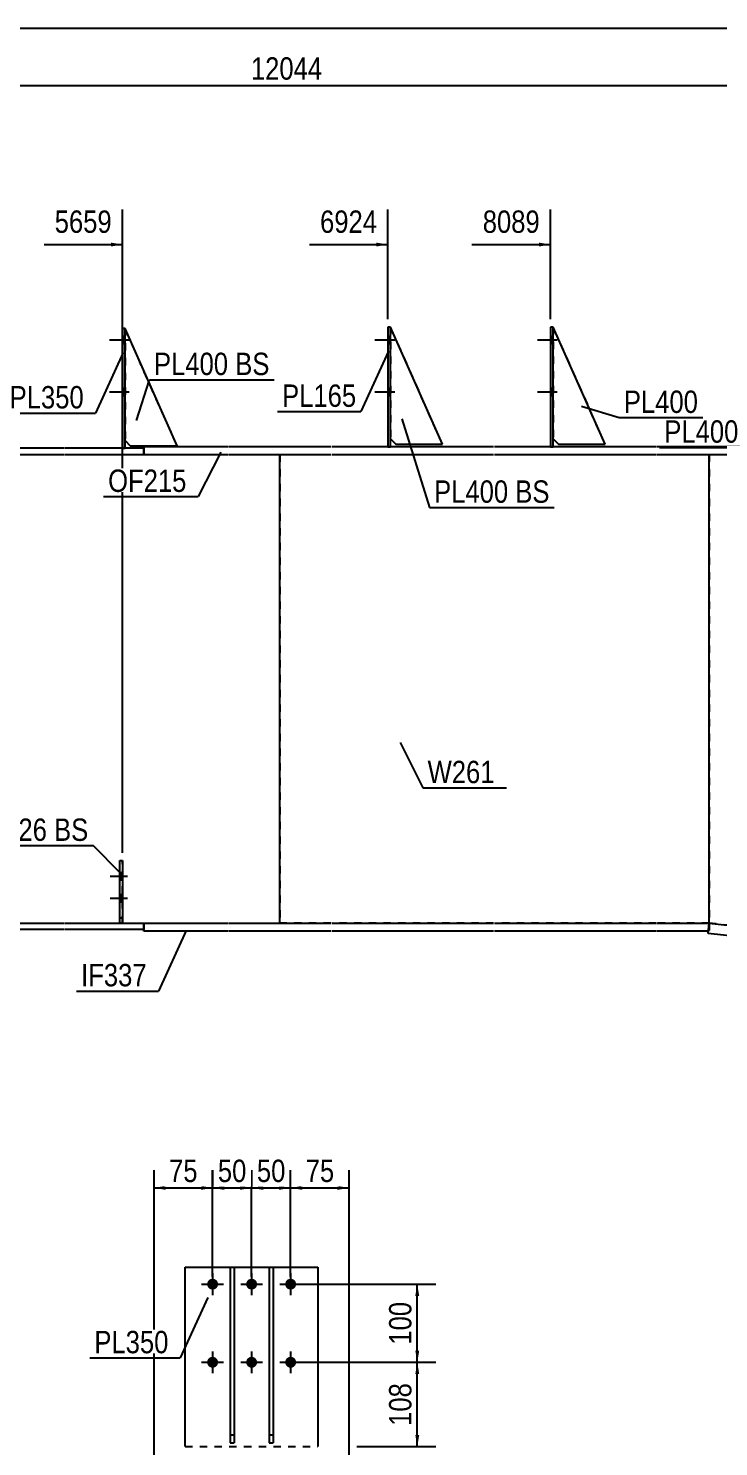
# Model space of a CAD drawing. Header units: millimetres. Extents: x -66 to 337, y -192 to 85.
# Drawn here: x 108.9 to 197.3, y -97 to 84.6 of the extents above; entities that cross this region are included whole.
import ezdxf

# ---------------------------------------------------------------- set-up
doc = ezdxf.new("R2010")
doc.units = ezdxf.units.MM
doc.linetypes.add('DXK_LINE_DOT1', pattern=[1.8814, 0.9407, -0.9407])
doc.linetypes.add('DXK_LINE_DOT2', pattern=[3.9198, 1.9599, -1.9599])
doc.styles.add('Arial Narrow', font='ARIALN.TTF', dxfattribs={"height": 0.2})

# ---------------------------------------------------------------- blocks, each defined once
blk = doc.blocks.new('Unknown-627020122-1200')
at = {"color": 5, "linetype": 'Continuous'}
blk.add_line((336.94, 84.57), (-63.06, 84.57), dxfattribs=at)
blk = doc.blocks.new('Part-627020122-1287 - 1220')
at = {"color": 2, "linetype": 'Continuous'}
for p, q in [((182.75, 31.33), (176.08, 46.33)), ((176.08, 32), (176.75, 31.33)), ((176.75, 31.33), (182.75, 31.33))]:
    blk.add_line(p, q, dxfattribs=at)
at = {"color": 7, "linetype": 'DXK_LINE_DOT1'}
blk.add_line((176.08, 46.33), (176.08, 32), dxfattribs=at)
blk = doc.blocks.new('Part-627020122-1538 - 1220')
at = {"color": 2, "linetype": 'Continuous'}
for p, q in [((65.03, 30.8), (65.03, 30)), ((71.56, 30.8), (65.03, 30.8)), ((65.03, 30), (71.56, 30)), ((92.58, 30.8), (71.66, 30.8)), ((71.66, 30), (92.58, 30)), ((113.42, 30.8), (92.68, 30.8)), ((92.68, 30), (113.42, 30)), ((123.63, 30.8), (113.52, 30.8)), ((113.52, 30), (123.63, 30)), ((123.63, 30), (123.63, 30.8))]:
    blk.add_line(p, q, dxfattribs=at)
blk = doc.blocks.new('Part-627020122-1398 - 1220')
at = {"color": 7, "linetype": 'DXK_LINE_DOT1'}
for p, q in [((161.91, 31.33), (155.24, 46.33)), ((155.25, 32), (155.91, 31.33)), ((155.91, 31.33), (161.91, 31.33))]:
    blk.add_line(p, q, dxfattribs=at)
blk = doc.blocks.new('Part-627020122-1494 - 1220')
at = {"color": 2, "linetype": 'Continuous'}
for p, q in [((195.92, -31.33), (196.06, -30)), ((196.06, -30), (202.59, -30.7)), ((202.59, -32.04), (195.92, -31.33)), ((202.69, -31.52), (233.04, -34.77)), ((233.04, -36.11), (202.69, -32.86)), ((233.14, -41.57), (254.07, -43.81)), ((254.07, -45.15), (233.14, -42.91)), ((254.17, -48.36), (269.44, -50)), ((269.3, -51.32), (254.17, -49.7)), ((269.44, -50), (269.3, -51.32))]:
    blk.add_line(p, q, dxfattribs=at)
blk = doc.blocks.new('Part-627020122-1430 - 1220')
at = {"color": 7, "linetype": 'DXK_LINE_DOT1'}
for p, q in [((120.59, -29.98), (120.59, -21.98)), ((120.59, -21.98), (120.92, -21.98)), ((120.92, -29.98), (120.92, -21.98)), ((120.92, -29.98), (120.59, -29.98))]:
    blk.add_line(p, q, dxfattribs=at)
blk = doc.blocks.new('Part-627020122-1366 - 1220')
at = {"color": 2, "linetype": 'Continuous'}
for p, q in [((120.59, -29.98), (120.59, -21.98)), ((120.59, -21.98), (120.92, -21.98)), ((120.92, -21.98), (120.92, -29.98)), ((120.92, -29.98), (120.59, -29.98))]:
    blk.add_line(p, q, dxfattribs=at)
at = {"color": 7, "linetype": 'DXK_LINE_DOT1'}
blk.add_line((120.59, -29.31), (120.92, -29.31), dxfattribs=at)
blk = doc.blocks.new('Part-627020122-1282 - 1220')
at = {"color": 2, "linetype": 'Continuous'}
for p, q in [((161.91, 31.33), (155.24, 46.33)), ((155.25, 32), (155.91, 31.33)), ((155.91, 31.33), (161.91, 31.33))]:
    blk.add_line(p, q, dxfattribs=at)
at = {"color": 7, "linetype": 'DXK_LINE_DOT1'}
blk.add_line((155.24, 46.33), (155.25, 32), dxfattribs=at)
blk = doc.blocks.new('Part-627020122-1292 - 1220')
at = {"color": 2, "linetype": 'Continuous'}
for p, q in [((127.91, 31.13), (121.24, 46.13)), ((121.24, 31.8), (121.91, 31.13)), ((121.91, 31.13), (127.91, 31.13))]:
    blk.add_line(p, q, dxfattribs=at)
at = {"color": 7, "linetype": 'DXK_LINE_DOT1'}
blk.add_line((121.24, 46.13), (121.24, 31.8), dxfattribs=at)
blk = doc.blocks.new('Part-627020122-1435 - 1220')
at = {"color": 7, "linetype": 'DXK_LINE_DOT1'}
for p, q in [((127.91, 31.13), (121.24, 46.13)), ((121.24, 31.8), (121.91, 31.13)), ((121.91, 31.13), (127.91, 31.13))]:
    blk.add_line(p, q, dxfattribs=at)
blk = doc.blocks.new('Part-627020122-1670 - 1220')
at = {"color": 2, "linetype": 'Continuous'}
for p, q in [((65.03, -30.8), (65.03, -30)), ((65.03, -30), (71.56, -30)), ((71.56, -30.8), (65.03, -30.8)), ((71.66, -30), (92.58, -30)), ((92.58, -30.8), (71.66, -30.8)), ((92.68, -30), (113.42, -30)), ((113.42, -30.8), (92.68, -30.8)), ((113.52, -30), (123.63, -30)), ((123.63, -30.8), (113.52, -30.8)), ((123.63, -30), (123.63, -30.8))]:
    blk.add_line(p, q, dxfattribs=at)
blk = doc.blocks.new('Part-627020122-1403 - 1220')
at = {"color": 7, "linetype": 'DXK_LINE_DOT1'}
for p, q in [((176.08, 46.33), (176.08, 46.33)), ((182.75, 31.33), (176.08, 46.33)), ((176.08, 32), (176.75, 31.33)), ((176.75, 31.33), (182.75, 31.33))]:
    blk.add_line(p, q, dxfattribs=at)
blk = doc.blocks.new('Part-627020122-1560 - 1220')
at = {"color": 2, "linetype": 'Continuous'}
for p, q in [((123.63, 31), (123.63, 30)), ((134.44, 31), (123.63, 31)), ((147.61, 31), (134.54, 31)), ((168.45, 31), (147.71, 31)), ((189.28, 31), (168.55, 31)), ((202.59, 31), (189.38, 31)), ((209.22, 31), (202.69, 31)), ((123.63, 30), (134.44, 30)), ((134.54, 30), (147.61, 30)), ((147.71, 30), (168.45, 30)), ((168.55, 30), (189.28, 30)), ((189.38, 30), (202.59, 30)), ((202.69, 30), (209.22, 30))]:
    blk.add_line(p, q, dxfattribs=at)
at = {"color": 7, "linetype": 'DXK_LINE_DOT1'}
blk.add_line((209.22, 30), (209.22, 31), dxfattribs=at)
blk = doc.blocks.new('Part-627020122-1604 - 1220')
at = {"color": 2, "linetype": 'Continuous'}
blk.add_line((141.08, -30), (141.08, 30), dxfattribs=at)
at = {"color": 7, "linetype": 'DXK_LINE_DOT1'}
for p, q in [((141.08, 30), (147.61, 30)), ((147.71, 30), (168.45, 30)), ((168.55, 30), (189.28, 30)), ((189.38, 30), (196.06, 30)), ((196.06, 30), (196.06, -30)), ((147.61, -30), (141.08, -30)), ((168.45, -30), (147.71, -30)), ((189.28, -30), (168.55, -30)), ((196.06, -30), (189.38, -30))]:
    blk.add_line(p, q, dxfattribs=at)
blk = doc.blocks.new('Part-627020122-1626 - 1220')
at = {"color": 2, "linetype": 'Continuous'}
for p, q in [((196.06, -30), (196.06, 30)), ((269.53, -50), (269.44, -50))]:
    blk.add_line(p, q, dxfattribs=at)
at = {"color": 7, "linetype": 'DXK_LINE_DOT1'}
for p, q in [((196.06, 30), (202.59, 30)), ((202.69, 30), (233.04, 30)), ((233.14, 30), (254.07, 30)), ((254.17, 30), (282.25, 30)), ((282.25, 30), (269.53, -50)), ((202.59, -30.7), (196.06, -30)), ((202.59, -30.7), (196.06, -30)), ((233.04, -34.77), (202.69, -31.51)), ((233.04, -34.77), (202.69, -31.52)), ((254.07, -43.8), (233.14, -41.56)), ((254.07, -43.81), (233.14, -41.57)), ((269.53, -49.99), (254.17, -48.34)), ((269.44, -50), (254.17, -48.36))]:
    blk.add_line(p, q, dxfattribs=at)
blk = doc.blocks.new('Part-627020122-1814 - 1220')
at = {"color": 2, "linetype": 'Continuous'}
for p, q in [((121.24, 46.13), (120.91, 46.13)), ((120.91, 46.13), (120.91, 30.8)), ((121.24, 30.8), (121.24, 46.13))]:
    blk.add_line(p, q, dxfattribs=at)
at = {"color": 7, "linetype": 'DXK_LINE_DOT1'}
blk.add_line((120.91, 30.8), (121.24, 30.8), dxfattribs=at)
blk = doc.blocks.new('Part-627020122-1856 - 1220')
at = {"color": 2, "linetype": 'Continuous'}
for p, q in [((123.63, -31), (123.63, -30)), ((123.63, -30), (134.44, -30)), ((134.54, -30), (147.61, -30)), ((147.71, -30), (168.45, -30)), ((168.55, -30), (189.28, -30)), ((189.38, -30), (196.06, -30)), ((134.44, -31), (123.63, -31)), ((147.61, -31), (134.54, -31)), ((168.45, -31), (147.71, -31)), ((189.28, -31), (168.55, -31)), ((195.95, -31), (189.38, -31))]:
    blk.add_line(p, q, dxfattribs=at)
at = {"color": 7, "linetype": 'DXK_LINE_DOT1'}
for p, q in [((196.06, -30), (196.06, -31)), ((196.06, -31), (195.95, -31))]:
    blk.add_line(p, q, dxfattribs=at)
blk = doc.blocks.new('Part-627020122-1876 - 1220')
at = {"color": 2, "linetype": 'Continuous'}
for p, q in [((155.24, 46.33), (154.91, 46.33)), ((154.91, 46.33), (154.91, 31)), ((155.25, 31), (155.24, 46.33))]:
    blk.add_line(p, q, dxfattribs=at)
at = {"color": 7, "linetype": 'DXK_LINE_DOT1'}
blk.add_line((154.91, 31), (155.25, 31), dxfattribs=at)
blk = doc.blocks.new('Part-627020122-1881 - 1220')
at = {"color": 2, "linetype": 'Continuous'}
for p, q in [((176.08, 46.33), (175.75, 46.33)), ((175.75, 46.33), (175.75, 31)), ((176.08, 31), (176.08, 46.33))]:
    blk.add_line(p, q, dxfattribs=at)
at = {"color": 7, "linetype": 'DXK_LINE_DOT1'}
blk.add_line((175.75, 31), (176.08, 31), dxfattribs=at)
blk = doc.blocks.new('Part-627020122-1931 - 1220')
at = {"color": 7, "linetype": 'DXK_LINE_DOT1'}
for p, q in [((0, 30), (0, -30)), ((0, 30), (16.53, 30)), ((16.63, 30), (37.56, 30)), ((37.66, 30), (58.39, 30)), ((58.49, 30), (71.56, 30)), ((71.66, 30), (92.58, 30)), ((92.68, 30), (113.42, 30)), ((113.52, 30), (134.44, 30)), ((134.54, 30), (141.08, 30)), ((141.08, 30), (141.08, -30)), ((0, -30), (16.53, -30)), ((16.63, -30), (37.56, -30)), ((37.66, -30), (58.39, -30)), ((58.49, -30), (71.56, -30)), ((71.66, -30), (92.58, -30)), ((92.68, -30), (113.42, -30)), ((113.52, -30), (134.44, -30)), ((134.54, -30), (141.08, -30))]:
    blk.add_line(p, q, dxfattribs=at)
blk = doc.blocks.new('Bolt-627020122-1935 - 1220')
at = {"linetype": 'Continuous'}
for points in [[(121.24, 44.2), (121.24, 45.13), (120.91, 45.13), (120.91, 44.2)], [(121.24, 44.2), (121.24, 45.13), (120.91, 45.13), (120.91, 44.2)], [(121.24, 44.2), (121.24, 45.13), (120.91, 45.13), (120.91, 44.2)], [(121.24, 37.53), (121.24, 38.47), (120.91, 38.47), (120.91, 37.53)], [(121.24, 37.53), (121.24, 38.47), (120.91, 38.47), (120.91, 37.53)], [(121.24, 37.53), (121.24, 38.47), (120.91, 38.47), (120.91, 37.53)]]:
    blk.add_hatch(color=3, dxfattribs=at).paths.add_polyline_path(points)
at = {"color": 3, "linetype": 'Continuous'}
for p, q in [((121.78, 44.67), (119.24, 44.67)), ((121.78, 44.67), (119.24, 44.67)), ((121.78, 44.67), (119.24, 44.67)), ((121.24, 45.13), (120.91, 45.13)), ((121.24, 45.13), (120.91, 45.13)), ((121.24, 45.13), (120.91, 45.13)), ((121.24, 44.2), (120.91, 44.2)), ((121.24, 44.2), (120.91, 44.2)), ((121.24, 44.2), (120.91, 44.2)), ((121.24, 38.47), (120.91, 38.47)), ((121.24, 38.47), (120.91, 38.47)), ((121.24, 38.47), (120.91, 38.47)), ((121.78, 38), (119.24, 38)), ((121.78, 38), (119.24, 38)), ((121.78, 38), (119.24, 38)), ((121.24, 37.53), (120.91, 37.53)), ((121.24, 37.53), (120.91, 37.53)), ((121.24, 37.53), (120.91, 37.53))]:
    blk.add_line(p, q, dxfattribs=at)
blk = doc.blocks.new('Bolt-627020122-1942 - 1220')
at = {"linetype": 'Continuous'}
for points in [[(155.24, 44.2), (155.24, 45.13), (154.91, 45.13), (154.91, 44.2)], [(155.24, 44.2), (155.24, 45.13), (154.91, 45.13), (154.91, 44.2)], [(155.24, 44.2), (155.24, 45.13), (154.91, 45.13), (154.91, 44.2)], [(155.25, 37.53), (155.25, 38.47), (154.91, 38.47), (154.91, 37.53)], [(155.25, 37.53), (155.25, 38.47), (154.91, 38.47), (154.91, 37.53)], [(155.25, 37.53), (155.25, 38.47), (154.91, 38.47), (154.91, 37.53)]]:
    blk.add_hatch(color=3, dxfattribs=at).paths.add_polyline_path(points)
at = {"color": 3, "linetype": 'Continuous'}
for p, q in [((155.78, 44.67), (153.24, 44.67)), ((155.78, 44.67), (153.24, 44.67)), ((155.78, 44.67), (153.24, 44.67)), ((155.24, 45.13), (154.91, 45.13)), ((155.24, 45.13), (154.91, 45.13)), ((155.24, 45.13), (154.91, 45.13)), ((155.24, 44.2), (154.91, 44.2)), ((155.24, 44.2), (154.91, 44.2)), ((155.24, 44.2), (154.91, 44.2)), ((155.25, 38.47), (154.91, 38.47)), ((155.25, 38.47), (154.91, 38.47)), ((155.25, 38.47), (154.91, 38.47)), ((155.78, 38), (153.25, 38)), ((155.78, 38), (153.25, 38)), ((155.78, 38), (153.25, 38)), ((155.25, 37.53), (154.91, 37.53)), ((155.25, 37.53), (154.91, 37.53)), ((155.25, 37.53), (154.91, 37.53))]:
    blk.add_line(p, q, dxfattribs=at)
blk = doc.blocks.new('Bolt-627020122-1943 - 1220')
at = {"linetype": 'Continuous'}
for points in [[(176.08, 44.2), (176.08, 45.13), (175.75, 45.13), (175.75, 44.2)], [(176.08, 44.2), (176.08, 45.13), (175.75, 45.13), (175.75, 44.2)], [(176.08, 44.2), (176.08, 45.13), (175.75, 45.13), (175.75, 44.2)], [(176.08, 37.53), (176.08, 38.47), (175.75, 38.47), (175.75, 37.53)], [(176.08, 37.53), (176.08, 38.47), (175.75, 38.47), (175.75, 37.53)], [(176.08, 37.53), (176.08, 38.47), (175.75, 38.47), (175.75, 37.53)]]:
    blk.add_hatch(color=3, dxfattribs=at).paths.add_polyline_path(points)
at = {"color": 3, "linetype": 'Continuous'}
for p, q in [((176.61, 44.67), (174.08, 44.67)), ((176.61, 44.67), (174.08, 44.67)), ((176.61, 44.67), (174.08, 44.67)), ((176.08, 45.13), (175.75, 45.13)), ((176.08, 45.13), (175.75, 45.13)), ((176.08, 45.13), (175.75, 45.13)), ((176.08, 44.2), (175.75, 44.2)), ((176.08, 44.2), (175.75, 44.2)), ((176.08, 44.2), (175.75, 44.2)), ((176.08, 38.47), (175.75, 38.47)), ((176.08, 38.47), (175.75, 38.47)), ((176.08, 38.47), (175.75, 38.47)), ((176.61, 38), (174.08, 38)), ((176.61, 38), (174.08, 38)), ((176.61, 38), (174.08, 38)), ((176.08, 37.53), (175.75, 37.53)), ((176.08, 37.53), (175.75, 37.53)), ((176.08, 37.53), (175.75, 37.53))]:
    blk.add_line(p, q, dxfattribs=at)
blk = doc.blocks.new('Bolt-627020122-1946 - 1220')
at = {"color": 3, "linetype": 'DXK_LINE_DOT2'}
for p, q in [((120.92, -23.57), (120.59, -23.57)), ((121.55, -24.04), (119.35, -24.04)), ((120.92, -24.51), (120.59, -24.51)), ((121.55, -26.85), (119.35, -26.85)), ((120.92, -26.38), (120.59, -26.38)), ((120.92, -27.31), (120.59, -27.31))]:
    blk.add_line(p, q, dxfattribs=at)
blk = doc.blocks.new('Bolt-627020122-1948 - 1220')
at = {"linetype": 'Continuous'}
for points in [[(120.92, -24.51), (120.92, -23.57), (120.59, -23.57), (120.59, -24.51)], [(120.92, -27.31), (120.92, -26.38), (120.59, -26.38), (120.59, -27.31)]]:
    blk.add_hatch(color=3, dxfattribs=at).paths.add_polyline_path(points)
at = {"color": 3, "linetype": 'Continuous'}
for p, q in [((120.92, -23.57), (120.59, -23.57)), ((121.55, -24.04), (119.35, -24.04)), ((120.92, -24.51), (120.59, -24.51)), ((121.55, -26.85), (119.35, -26.85)), ((120.92, -26.38), (120.59, -26.38)), ((120.92, -27.31), (120.59, -27.31))]:
    blk.add_line(p, q, dxfattribs=at)
blk = doc.blocks.new('Bolt-627020122-2764 - 2630')
at = {"linetype": 'Continuous'}
for points in [[(133.15, -76.22), (133.14, -76.36), (133.09, -76.5), (133.02, -76.63), (132.92, -76.74), (132.8, -76.82), (132.67, -76.88), (132.53, -76.91), (132.38, -76.91), (132.24, -76.88), (132.1, -76.82), (131.99, -76.74), (131.89, -76.63), (131.82, -76.5), (131.77, -76.36), (131.75, -76.22), (131.77, -76.07), (131.82, -75.93), (131.89, -75.8), (131.99, -75.7), (132.1, -75.61), (132.24, -75.55), (132.38, -75.52), (132.53, -75.52), (132.67, -75.55), (132.8, -75.61), (132.92, -75.7), (133.02, -75.8), (133.09, -75.93), (133.14, -76.07)], [(138.15, -76.22), (138.14, -76.36), (138.09, -76.5), (138.02, -76.63), (137.92, -76.74), (137.8, -76.82), (137.67, -76.88), (137.53, -76.91), (137.38, -76.91), (137.24, -76.88), (137.1, -76.82), (136.99, -76.74), (136.89, -76.63), (136.82, -76.5), (136.77, -76.36), (136.75, -76.22), (136.77, -76.07), (136.82, -75.93), (136.89, -75.8), (136.99, -75.7), (137.1, -75.61), (137.24, -75.55), (137.38, -75.52), (137.53, -75.52), (137.67, -75.55), (137.8, -75.61), (137.92, -75.7), (138.02, -75.8), (138.09, -75.93), (138.14, -76.07)], [(143.15, -76.22), (143.14, -76.36), (143.09, -76.5), (143.02, -76.63), (142.92, -76.74), (142.8, -76.82), (142.67, -76.88), (142.53, -76.91), (142.38, -76.91), (142.24, -76.88), (142.1, -76.82), (141.99, -76.74), (141.89, -76.63), (141.82, -76.5), (141.77, -76.36), (141.75, -76.22), (141.77, -76.07), (141.82, -75.93), (141.89, -75.8), (141.99, -75.7), (142.1, -75.61), (142.24, -75.55), (142.38, -75.52), (142.53, -75.52), (142.67, -75.55), (142.8, -75.61), (142.92, -75.7), (143.02, -75.8), (143.09, -75.93), (143.14, -76.07)], [(133.15, -86.22), (133.14, -86.36), (133.09, -86.5), (133.02, -86.63), (132.92, -86.74), (132.8, -86.82), (132.67, -86.88), (132.53, -86.91), (132.38, -86.91), (132.24, -86.88), (132.1, -86.82), (131.99, -86.74), (131.89, -86.63), (131.82, -86.5), (131.77, -86.36), (131.75, -86.22), (131.77, -86.07), (131.82, -85.93), (131.89, -85.8), (131.99, -85.7), (132.1, -85.61), (132.24, -85.55), (132.38, -85.52), (132.53, -85.52), (132.67, -85.55), (132.8, -85.61), (132.92, -85.7), (133.02, -85.8), (133.09, -85.93), (133.14, -86.07)], [(138.15, -86.22), (138.14, -86.36), (138.09, -86.5), (138.02, -86.63), (137.92, -86.74), (137.8, -86.82), (137.67, -86.88), (137.53, -86.91), (137.38, -86.91), (137.24, -86.88), (137.1, -86.82), (136.99, -86.74), (136.89, -86.63), (136.82, -86.5), (136.77, -86.36), (136.75, -86.22), (136.77, -86.07), (136.82, -85.93), (136.89, -85.8), (136.99, -85.7), (137.1, -85.61), (137.24, -85.55), (137.38, -85.52), (137.53, -85.52), (137.67, -85.55), (137.8, -85.61), (137.92, -85.7), (138.02, -85.8), (138.09, -85.93), (138.14, -86.07)], [(143.15, -86.22), (143.14, -86.36), (143.09, -86.5), (143.02, -86.63), (142.92, -86.74), (142.8, -86.82), (142.67, -86.88), (142.53, -86.91), (142.38, -86.91), (142.24, -86.88), (142.1, -86.82), (141.99, -86.74), (141.89, -86.63), (141.82, -86.5), (141.77, -86.36), (141.75, -86.22), (141.77, -86.07), (141.82, -85.93), (141.89, -85.8), (141.99, -85.7), (142.1, -85.61), (142.24, -85.55), (142.38, -85.52), (142.53, -85.52), (142.67, -85.55), (142.8, -85.61), (142.92, -85.7), (143.02, -85.8), (143.09, -85.93), (143.14, -86.07)]]:
    blk.add_hatch(color=3, dxfattribs=at).paths.add_polyline_path(points)
at = {"color": 3, "linetype": 'Continuous'}
for p, q in [((131.05, -76.22), (133.85, -76.22)), ((132.45, -74.82), (132.45, -77.62)), ((136.05, -76.22), (138.85, -76.22)), ((137.45, -74.82), (137.45, -77.62)), ((141.05, -76.22), (143.85, -76.22)), ((142.45, -74.82), (142.45, -77.62)), ((132.45, -84.82), (132.45, -87.62)), ((137.45, -84.82), (137.45, -87.62)), ((142.45, -84.82), (142.45, -87.62)), ((131.05, -86.22), (133.85, -86.22)), ((136.05, -86.22), (138.85, -86.22)), ((141.05, -86.22), (143.85, -86.22))]:
    blk.add_line(p, q, dxfattribs=at)
blk = doc.blocks.new('Part-627020122-2674 - 2630')
at = {"color": 2, "linetype": 'Continuous'}
for p, q in [((139.7, -74.02), (139.7, -96.51)), ((139.7, -74.02), (140.2, -74.02)), ((140.2, -74.02), (140.2, -96.51)), ((139.7, -96.51), (140.2, -96.51)), ((139.7, -96.52), (140.2, -96.52))]:
    blk.add_line(p, q, dxfattribs=at)
at = {"color": 7, "linetype": 'DXK_LINE_DOT1'}
for p, q in [((139.7, -95.52), (140.2, -95.52)), ((139.7, -96.51), (139.7, -96.52)), ((140.2, -96.51), (140.2, -96.52))]:
    blk.add_line(p, q, dxfattribs=at)
blk = doc.blocks.new('Part-627020122-2669 - 2630')
at = {"color": 2, "linetype": 'Continuous'}
for p, q in [((128.95, -97.02), (128.95, -74.02)), ((128.95, -74.02), (145.95, -74.02)), ((145.95, -74.02), (145.95, -97.02))]:
    blk.add_line(p, q, dxfattribs=at)
at = {"color": 7, "linetype": 'DXK_LINE_DOT1'}
for p, q in [((128.95, -74.02), (145.95, -74.02)), ((128.95, -97.02), (128.95, -97.02)), ((128.95, -97.02), (128.95, -97.02)), ((128.95, -97.02), (145.95, -97.02)), ((145.95, -97.02), (145.95, -97.02)), ((145.95, -97.02), (145.95, -97.02))]:
    blk.add_line(p, q, dxfattribs=at)
blk = doc.blocks.new('Part-627020122-2716 - 2630')
at = {"color": 2, "linetype": 'Continuous'}
for p, q in [((134.7, -74.02), (134.7, -96.51)), ((134.7, -74.02), (135.2, -74.02)), ((135.2, -74.02), (135.2, -96.51)), ((134.7, -96.51), (135.2, -96.51)), ((134.7, -96.52), (135.2, -96.52))]:
    blk.add_line(p, q, dxfattribs=at)
at = {"color": 7, "linetype": 'DXK_LINE_DOT1'}
for p, q in [((134.7, -95.52), (135.2, -95.52)), ((134.7, -96.51), (134.7, -96.52)), ((135.2, -96.51), (135.2, -96.52))]:
    blk.add_line(p, q, dxfattribs=at)
blk = doc.blocks.new('StraightDimension-627020122-2266 - 1220')
at = {"color": 7, "linetype": 'Continuous'}
blk.add_line((-1.33, 77.25), (285.2, 77.25), dxfattribs=at)
at = {"color": 0}
blk.add_wipeout([(147.1, 77.4), (147.1, 81.6), (136.76, 81.6), (136.76, 77.4)], dxfattribs=at)
at = {"color": 3, "style": 'Arial Narrow'}
blk.add_text('12044', height=2.863, dxfattribs=at).set_placement((137.36, 78))
blk = doc.blocks.new('StraightDimension-627020122-5485 - 1220')
at = {"linetype": 'Continuous'}
blk.add_hatch(color=7, dxfattribs=at).paths.add_polyline_path([(174.25, 57.14), (175.75, 56.89), (174.25, 56.64)])
at = {"color": 7, "linetype": 'Continuous'}
for p, q in [((175.75, 47.33), (175.75, 61.39)), ((165.68, 56.89), (175.75, 56.89))]:
    blk.add_line(p, q, dxfattribs=at)
at = {"color": 0}
blk.add_wipeout([(174.97, 57.79), (174.97, 61.99), (166.46, 61.99), (166.46, 57.79)], dxfattribs=at)
at = {"color": 3, "style": 'Arial Narrow'}
blk.add_text('8089', height=2.863, dxfattribs=at).set_placement((167.06, 58.39))
blk = doc.blocks.new('StraightDimension-627020122-5486 - 1220')
at = {"linetype": 'Continuous'}
blk.add_hatch(color=7, dxfattribs=at).paths.add_polyline_path([(153.41, 57.14), (154.91, 56.89), (153.41, 56.64)])
at = {"color": 7, "linetype": 'Continuous'}
for p, q in [((154.91, 47.33), (154.91, 61.39)), ((144.85, 56.89), (154.91, 56.89))]:
    blk.add_line(p, q, dxfattribs=at)
at = {"color": 0}
blk.add_wipeout([(154.14, 57.79), (154.14, 61.99), (145.62, 61.99), (145.62, 57.79)], dxfattribs=at)
at = {"color": 3, "style": 'Arial Narrow'}
blk.add_text('6924', height=2.863, dxfattribs=at).set_placement((146.22, 58.39))
blk = doc.blocks.new('StraightDimension-627020122-5487 - 1220')
at = {"linetype": 'Continuous'}
blk.add_hatch(color=7, dxfattribs=at).paths.add_polyline_path([(119.42, 57.14), (120.92, 56.89), (119.42, 56.64)])
at = {"color": 7, "linetype": 'Continuous'}
for p, q in [((120.92, -20.98), (120.92, 61.39)), ((110.86, 56.89), (120.92, 56.89))]:
    blk.add_line(p, q, dxfattribs=at)
at = {"color": 0}
blk.add_wipeout([(120.14, 57.79), (120.14, 61.99), (111.63, 61.99), (111.63, 57.79)], dxfattribs=at)
at = {"color": 3, "style": 'Arial Narrow'}
blk.add_text('5659', height=2.863, dxfattribs=at).set_placement((112.23, 58.39))
blk = doc.blocks.new('StraightDimension-627020122-3304 - 2630')
at = {"linetype": 'Continuous'}
for points in [[(138.95, -64.14), (137.45, -63.89), (138.95, -63.64)], [(140.95, -63.64), (142.45, -63.89), (140.95, -64.14)]]:
    blk.add_hatch(color=7, dxfattribs=at).paths.add_polyline_path(points)
at = {"color": 7, "linetype": 'Continuous'}
for p, q in [((137.45, -75.22), (137.45, -61.64)), ((142.45, -75.22), (142.45, -61.64)), ((137.45, -63.89), (142.45, -63.89))]:
    blk.add_line(p, q, dxfattribs=at)
at = {"color": 0}
blk.add_wipeout([(142.38, -63.74), (142.38, -59.54), (137.53, -59.54), (137.53, -63.74)], dxfattribs=at)
at = {"color": 3, "style": 'Arial Narrow'}
blk.add_text('50', height=2.863, dxfattribs=at).set_placement((138.13, -63.14))
blk = doc.blocks.new('StraightDimension-627020122-2851 - 2630')
at = {"linetype": 'Continuous'}
for points in [[(158.42, -77.72), (158.67, -76.22), (158.92, -77.72)], [(158.92, -84.72), (158.67, -86.22), (158.42, -84.72)]]:
    blk.add_hatch(color=7, dxfattribs=at).paths.add_polyline_path(points)
at = {"color": 7, "linetype": 'Continuous'}
for p, q in [((143.45, -76.22), (161.07, -76.22)), ((158.67, -86.22), (158.67, -76.22)), ((143.45, -86.22), (161.07, -86.22))]:
    blk.add_line(p, q, dxfattribs=at)
at = {"color": 0}
blk.add_wipeout([(158.52, -77.87), (154.32, -77.87), (154.32, -84.56), (158.52, -84.56)], dxfattribs=at)
at = {"color": 3, "style": 'Arial Narrow'}
blk.add_text('100', height=2.863, rotation=90.0002, dxfattribs=at).set_placement((157.92, -83.96))
blk = doc.blocks.new('StraightDimension-627020122-2861 - 2630')
at = {"linetype": 'Continuous'}
for points in [[(158.42, -87.72), (158.67, -86.22), (158.92, -87.72)], [(158.92, -95.52), (158.67, -97.02), (158.42, -95.52)]]:
    blk.add_hatch(color=7, dxfattribs=at).paths.add_polyline_path(points)
at = {"color": 7, "linetype": 'Continuous'}
for p, q in [((143.45, -86.22), (161.07, -86.22)), ((158.67, -97.02), (158.67, -86.22)), ((150.95, -97.02), (161.07, -97.02))]:
    blk.add_line(p, q, dxfattribs=at)
at = {"color": 0}
blk.add_wipeout([(158.52, -88.27), (154.32, -88.27), (154.32, -94.96), (158.52, -94.96)], dxfattribs=at)
at = {"color": 3, "style": 'Arial Narrow'}
blk.add_text('108', height=2.863, rotation=90.0002, dxfattribs=at).set_placement((157.92, -94.36))
blk = doc.blocks.new('StraightDimension-627020122-3302 - 2630')
at = {"linetype": 'Continuous'}
for points in [[(133.95, -64.14), (132.45, -63.89), (133.95, -63.64)], [(135.95, -63.64), (137.45, -63.89), (135.95, -64.14)]]:
    blk.add_hatch(color=7, dxfattribs=at).paths.add_polyline_path(points)
at = {"color": 7, "linetype": 'Continuous'}
for p, q in [((132.45, -75.22), (132.45, -61.64)), ((137.45, -75.22), (137.45, -61.64)), ((132.45, -63.89), (137.45, -63.89))]:
    blk.add_line(p, q, dxfattribs=at)
at = {"color": 0}
blk.add_wipeout([(137.38, -63.74), (137.38, -59.54), (132.53, -59.54), (132.53, -63.74)], dxfattribs=at)
at = {"color": 3, "style": 'Arial Narrow'}
blk.add_text('50', height=2.863, dxfattribs=at).set_placement((133.13, -63.14))
blk = doc.blocks.new('StraightDimension-627020122-3306 - 2630')
at = {"linetype": 'Continuous'}
for points in [[(143.95, -64.14), (142.45, -63.89), (143.95, -63.64)], [(148.45, -63.64), (149.95, -63.89), (148.45, -64.14)]]:
    blk.add_hatch(color=7, dxfattribs=at).paths.add_polyline_path(points)
at = {"color": 7, "linetype": 'Continuous'}
for p, q in [((142.45, -75.22), (142.45, -61.64)), ((149.95, -149.35), (149.95, -61.64)), ((142.45, -63.89), (149.95, -63.89))]:
    blk.add_line(p, q, dxfattribs=at)
at = {"color": 0}
blk.add_wipeout([(148.63, -63.74), (148.63, -59.54), (143.78, -59.54), (143.78, -63.74)], dxfattribs=at)
at = {"color": 3, "style": 'Arial Narrow'}
blk.add_text('75', height=2.863, dxfattribs=at).set_placement((144.38, -63.14))
blk = doc.blocks.new('StraightDimension-627020122-3307 - 2630')
at = {"linetype": 'Continuous'}
for points in [[(126.45, -64.14), (124.95, -63.89), (126.45, -63.64)], [(130.95, -63.64), (132.45, -63.89), (130.95, -64.14)]]:
    blk.add_hatch(color=7, dxfattribs=at).paths.add_polyline_path(points)
at = {"color": 7, "linetype": 'Continuous'}
for p, q in [((124.95, -149.35), (124.95, -61.64)), ((132.45, -75.22), (132.45, -61.64)), ((124.95, -63.89), (132.45, -63.89))]:
    blk.add_line(p, q, dxfattribs=at)
at = {"color": 0}
blk.add_wipeout([(131.13, -63.74), (131.13, -59.54), (126.28, -59.54), (126.28, -63.74)], dxfattribs=at)
at = {"color": 3, "style": 'Arial Narrow'}
blk.add_text('75', height=2.863, dxfattribs=at).set_placement((126.88, -63.14))
blk = doc.blocks.new('Mark-627020122-1600 - 1220')
at = {"color": 0}
blk.add_wipeout([(168.59, -12.07), (168.59, -9.07), (160, -9.07), (160, -12.07)], dxfattribs=at)
blk.add_wipeout([(168.59, -12.07), (168.59, -9.07), (160, -9.07), (160, -12.07)], dxfattribs=at)
at = {"color": 7, "linetype": 'Continuous'}
for p, q in [((156.48, -6.88), (159.4, -12.67)), ((159.4, -12.67), (170.09, -12.67))]:
    blk.add_line(p, q, dxfattribs=at)
at = {"color": 3, "style": 'Arial Narrow'}
blk.add_text('W261', height=2.863, dxfattribs=at).set_placement((160, -12.07))
blk = doc.blocks.new('Mark-627020122-1556 - 1220')
at = {"color": 7, "linetype": 'Continuous'}
blk.add_line((133.49, 30.33), (130.62, 24.62), dxfattribs=at)
at = {"color": 0}
blk.add_wipeout([(129.12, 25.22), (129.12, 28.22), (119.07, 28.22), (119.07, 25.22)], dxfattribs=at)
blk.add_wipeout([(129.12, 25.22), (129.12, 28.22), (119.07, 28.22), (119.07, 25.22)], dxfattribs=at)
at = {"color": 7, "linetype": 'Continuous'}
blk.add_line((118.47, 24.62), (130.62, 24.62), dxfattribs=at)
at = {"color": 3, "style": 'Arial Narrow'}
blk.add_text('OF215', height=2.863, dxfattribs=at).set_placement((119.07, 25.22))
blk = doc.blocks.new('Mark-627020122-1810 - 1220')
at = {"color": 7, "linetype": 'Continuous'}
blk.add_line((121, 43.05), (117.46, 35.31), dxfattribs=at)
at = {"color": 0}
blk.add_wipeout([(115.96, 35.91), (115.96, 38.91), (106.46, 38.91), (106.46, 35.91)], dxfattribs=at)
blk.add_wipeout([(115.96, 35.91), (115.96, 38.91), (106.46, 38.91), (106.46, 35.91)], dxfattribs=at)
at = {"color": 7, "linetype": 'Continuous'}
blk.add_line((105.86, 35.31), (117.46, 35.31), dxfattribs=at)
at = {"color": 3, "style": 'Arial Narrow'}
blk.add_text('PL350', height=2.863, dxfattribs=at).set_placement((106.46, 35.91))
blk = doc.blocks.new('Mark-627020122-1852 - 1220')
at = {"color": 7, "linetype": 'Continuous'}
blk.add_line((129.05, -30.94), (125.52, -38.68), dxfattribs=at)
at = {"color": 0}
blk.add_wipeout([(124.02, -38.08), (124.02, -35.08), (115.61, -35.08), (115.61, -38.08)], dxfattribs=at)
blk.add_wipeout([(124.02, -38.08), (124.02, -35.08), (115.61, -35.08), (115.61, -38.08)], dxfattribs=at)
at = {"color": 7, "linetype": 'Continuous'}
blk.add_line((115.01, -38.68), (125.52, -38.68), dxfattribs=at)
at = {"color": 3, "style": 'Arial Narrow'}
blk.add_text('IF337', height=2.863, dxfattribs=at).set_placement((115.61, -38.08))
blk = doc.blocks.new('MarkSet-627020122-2496 - 1220')
at = {"color": 0}
blk.add_wipeout([(150.86, 36.11), (150.86, 39.11), (141.36, 39.11), (141.36, 36.11)], dxfattribs=at)
blk.add_wipeout([(150.86, 36.11), (150.86, 39.11), (141.36, 39.11), (141.36, 36.11)], dxfattribs=at)
at = {"color": 7, "linetype": 'Continuous'}
for p in [(155, 43.25), (140.76, 35.51)]:
    blk.add_line(p, (151.46, 35.51), dxfattribs=at)
at = {"color": 3, "style": 'Arial Narrow'}
blk.add_text('PL165', height=2.863, dxfattribs=at).set_placement((141.36, 36.11))
blk = doc.blocks.new('MarkSet-627020122-2519 - 1220')
at = {"color": 0}
blk.add_wipeout([(111.25, -19.46), (111.25, -16.46), (101.75, -16.46), (101.75, -19.46)], dxfattribs=at)
blk.add_wipeout([(111.25, -19.46), (111.25, -16.46), (101.75, -16.46), (101.75, -19.46)], dxfattribs=at)
at = {"color": 3, "style": 'Arial Narrow'}
blk.add_text('PL526', height=2.863, dxfattribs=at).set_placement((101.75, -19.46))
at = {"color": 0}
blk.add_wipeout([(116.54, -19.46), (116.54, -16.46), (112.15, -16.46), (112.15, -19.46)], dxfattribs=at)
blk.add_wipeout([(116.54, -19.46), (116.54, -16.46), (112.15, -16.46), (112.15, -19.46)], dxfattribs=at)
at = {"color": 7, "linetype": 'Continuous'}
for p in [(101.15, -20.06), (120.67, -23.6)]:
    blk.add_line(p, (117.14, -20.06), dxfattribs=at)
at = {"color": 3, "style": 'Arial Narrow'}
blk.add_text('BS', height=2.863, dxfattribs=at).set_placement((112.15, -19.46))
blk = doc.blocks.new('MarkSet-627020122-2537 - 1220')
at = {"color": 0}
blk.add_wipeout([(199.82, 31.52), (199.82, 34.52), (190.32, 34.52), (190.32, 31.52)], dxfattribs=at)
blk.add_wipeout([(199.82, 31.52), (199.82, 34.52), (190.32, 34.52), (190.32, 31.52)], dxfattribs=at)
at = {"color": 3, "style": 'Arial Narrow'}
blk.add_text('PL400', height=2.863, dxfattribs=at).set_placement((190.32, 31.52))
at = {"color": 0}
blk.add_wipeout([(205.11, 31.52), (205.11, 34.52), (200.72, 34.52), (200.72, 31.52)], dxfattribs=at)
blk.add_wipeout([(205.11, 31.52), (205.11, 34.52), (200.72, 34.52), (200.72, 31.52)], dxfattribs=at)
at = {"color": 7, "linetype": 'Continuous'}
for p in [(221.29, 34.56), (189.72, 30.92)]:
    blk.add_line(p, (205.71, 30.92), dxfattribs=at)
at = {"color": 3, "style": 'Arial Narrow'}
blk.add_text('BS', height=2.863, dxfattribs=at).set_placement((200.72, 31.52))
blk = doc.blocks.new('MarkSet-627020122-2589 - 1220')
at = {"color": 0}
blk.add_wipeout([(134.46, 40.18), (134.46, 43.18), (124.95, 43.18), (124.95, 40.18)], dxfattribs=at)
blk.add_wipeout([(134.46, 40.18), (134.46, 43.18), (124.95, 43.18), (124.95, 40.18)], dxfattribs=at)
at = {"color": 7, "linetype": 'Continuous'}
blk.add_line((122.69, 34.36), (124.35, 39.58), dxfattribs=at)
at = {"color": 3, "style": 'Arial Narrow'}
blk.add_text('PL400', height=2.863, dxfattribs=at).set_placement((124.95, 40.18))
at = {"color": 0}
blk.add_wipeout([(139.74, 40.18), (139.74, 43.18), (135.36, 43.18), (135.36, 40.18)], dxfattribs=at)
blk.add_wipeout([(139.74, 40.18), (139.74, 43.18), (135.36, 43.18), (135.36, 40.18)], dxfattribs=at)
at = {"color": 7, "linetype": 'Continuous'}
blk.add_line((124.35, 39.58), (140.34, 39.58), dxfattribs=at)
at = {"color": 3, "style": 'Arial Narrow'}
blk.add_text('BS', height=2.863, dxfattribs=at).set_placement((135.36, 40.18))
blk = doc.blocks.new('MarkSet-627020122-2600 - 1220')
at = {"color": 0}
blk.add_wipeout([(194.64, 35.33), (194.64, 38.33), (185.14, 38.33), (185.14, 35.33)], dxfattribs=at)
blk.add_wipeout([(194.64, 35.33), (194.64, 38.33), (185.14, 38.33), (185.14, 35.33)], dxfattribs=at)
at = {"color": 7, "linetype": 'Continuous'}
for p, q in [((179.7, 36.21), (184.54, 34.73)), ((184.54, 34.73), (195.24, 34.73))]:
    blk.add_line(p, q, dxfattribs=at)
at = {"color": 3, "style": 'Arial Narrow'}
blk.add_text('PL400', height=2.863, dxfattribs=at).set_placement((185.14, 35.33))
blk = doc.blocks.new('MarkSet-627020122-2606 - 1220')
at = {"color": 0}
blk.add_wipeout([(170.33, 23.83), (170.33, 26.83), (160.83, 26.83), (160.83, 23.83)], dxfattribs=at)
blk.add_wipeout([(170.33, 23.83), (170.33, 26.83), (160.83, 26.83), (160.83, 23.83)], dxfattribs=at)
at = {"color": 7, "linetype": 'Continuous'}
blk.add_line((156.69, 34.56), (160.23, 23.23), dxfattribs=at)
at = {"color": 3, "style": 'Arial Narrow'}
blk.add_text('PL400', height=2.863, dxfattribs=at).set_placement((160.83, 23.83))
at = {"color": 0}
blk.add_wipeout([(175.61, 23.83), (175.61, 26.83), (171.23, 26.83), (171.23, 23.83)], dxfattribs=at)
blk.add_wipeout([(175.61, 23.83), (175.61, 26.83), (171.23, 26.83), (171.23, 23.83)], dxfattribs=at)
at = {"color": 7, "linetype": 'Continuous'}
blk.add_line((160.23, 23.23), (176.21, 23.23), dxfattribs=at)
at = {"color": 3, "style": 'Arial Narrow'}
blk.add_text('BS', height=2.863, dxfattribs=at).set_placement((171.23, 23.83))
blk = doc.blocks.new('Mark-627020122-2665 - 2630')
at = {"color": 7, "linetype": 'Continuous'}
blk.add_line((131.85, -77.93), (128.32, -85.66), dxfattribs=at)
at = {"color": 0}
blk.add_wipeout([(126.82, -85.06), (126.82, -82.06), (117.31, -82.06), (117.31, -85.06)], dxfattribs=at)
blk.add_wipeout([(126.82, -85.06), (126.82, -82.06), (117.31, -82.06), (117.31, -85.06)], dxfattribs=at)
at = {"color": 7, "linetype": 'Continuous'}
blk.add_line((116.71, -85.66), (128.32, -85.66), dxfattribs=at)
at = {"color": 3, "style": 'Arial Narrow'}
blk.add_text('PL350', height=2.863, dxfattribs=at).set_placement((117.31, -85.06))

msp = doc.modelspace()

# ---------------------------------------------------------------- block references
for name in ['Unknown-627020122-1200', 'Part-627020122-1814 - 1220', 'Part-627020122-1292 - 1220', 'Part-627020122-1435 - 1220', 'Part-627020122-1876 - 1220', 'Part-627020122-1398 - 1220', 'Part-627020122-1282 - 1220', 'Part-627020122-1881 - 1220', 'Part-627020122-1287 - 1220', 'Part-627020122-1403 - 1220', 'Bolt-627020122-1935 - 1220', 'Bolt-627020122-1942 - 1220', 'Bolt-627020122-1943 - 1220', 'Part-627020122-1560 - 1220', 'Part-627020122-1931 - 1220', 'Part-627020122-1538 - 1220', 'Part-627020122-1604 - 1220', 'Part-627020122-1626 - 1220', 'Bolt-627020122-1946 - 1220', 'Bolt-627020122-1948 - 1220', 'Part-627020122-1430 - 1220', 'Part-627020122-1366 - 1220', 'Part-627020122-1670 - 1220', 'Part-627020122-1856 - 1220', 'Part-627020122-1494 - 1220', 'Part-627020122-2669 - 2630', 'Part-627020122-2716 - 2630', 'Part-627020122-2674 - 2630', 'Bolt-627020122-2764 - 2630']:
    msp.add_blockref(name, (0, 0))

# ---------------------------------------------------------------- next in the draw order: block references
for name in ['StraightDimension-627020122-2266 - 1220', 'MarkSet-627020122-2606 - 1220', 'MarkSet-627020122-2537 - 1220', 'Mark-627020122-1600 - 1220', 'Mark-627020122-1852 - 1220', 'StraightDimension-627020122-3304 - 2630', 'StraightDimension-627020122-2851 - 2630']:
    msp.add_blockref(name, (0, 0))

# ---------------------------------------------------------------- next in the draw order: block references
for name in ['StraightDimension-627020122-5487 - 1220', 'StraightDimension-627020122-5486 - 1220', 'StraightDimension-627020122-5485 - 1220', 'MarkSet-627020122-2496 - 1220', 'MarkSet-627020122-2600 - 1220', 'StraightDimension-627020122-3302 - 2630', 'StraightDimension-627020122-2861 - 2630']:
    msp.add_blockref(name, (0, 0))

# ---------------------------------------------------------------- next in the draw order: block references
for name in ['Mark-627020122-1810 - 1220', 'MarkSet-627020122-2589 - 1220', 'Mark-627020122-1556 - 1220', 'MarkSet-627020122-2519 - 1220', 'StraightDimension-627020122-3307 - 2630', 'StraightDimension-627020122-3306 - 2630']:
    msp.add_blockref(name, (0, 0))

# ---------------------------------------------------------------- next in the draw order: block references
msp.add_blockref('Mark-627020122-2665 - 2630', (0, 0))

doc.saveas('drawing.dxf')
